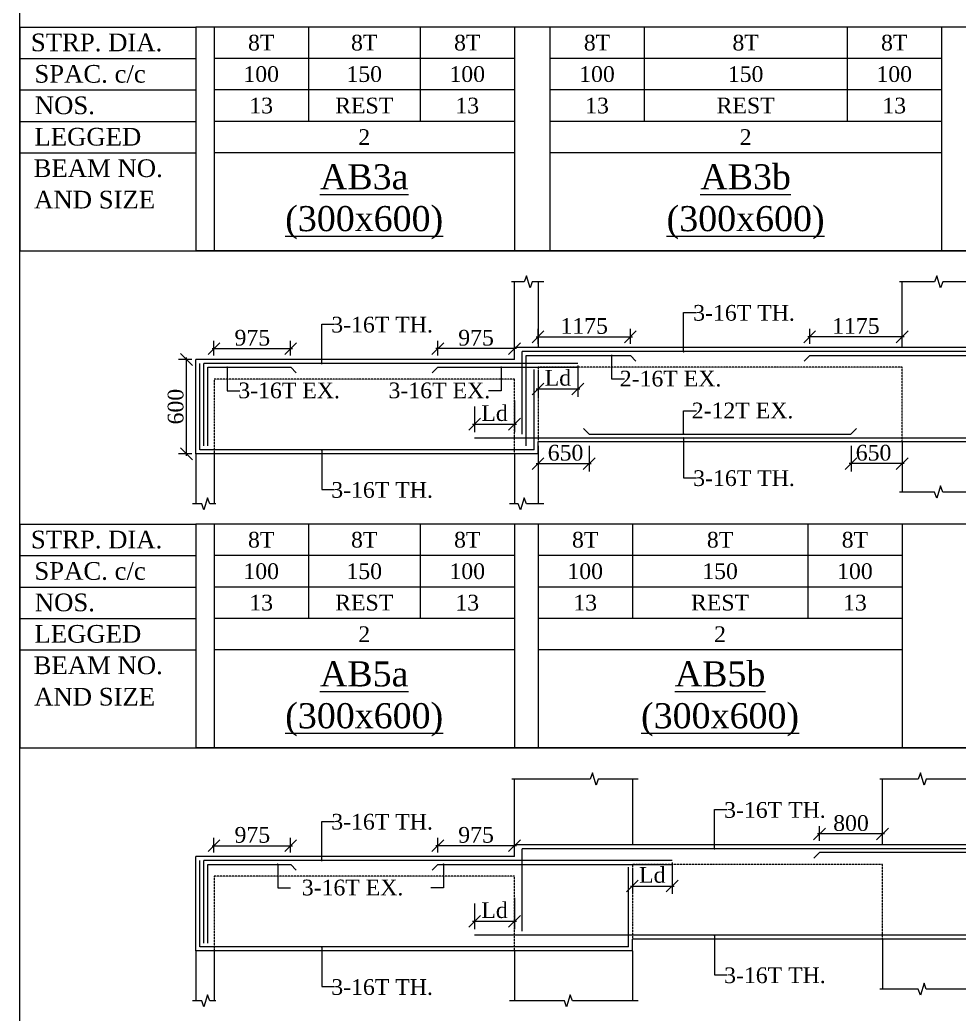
# Model space of a CAD drawing. Header units: inches. Extents: x 11017527 to 11245450, y -2821070 to -2693013.
# Drawn here: x 11057422 to 11069366, y -2767535 to -2754887 of the extents above; entities that cross this region are included whole.
import ezdxf
from ezdxf.enums import TextEntityAlignment as Align

# ---------------------------------------------------------------- set-up
doc = ezdxf.new("R2010")
doc.units = ezdxf.units.IN
doc.header["$LTSCALE"] = 0.5
doc.header["$MEASUREMENT"] = 0
doc.linetypes.add('HIDDEN', pattern=[9.525, 6.35, -3.175])
doc.layers.get('0').update_dxf_attribs({"lineweight": 0})
for name, color, linetype, lineweight in [('S-CUT OUT LINE', 9, 'Continuous', 9), ('S-DIM L.S.', 4, 'Continuous', 9), ('S-L.S.SECTION', 5, 'Continuous', 9), ('S-L.S.SLAB LINE', 8, 'HIDDEN', 5), ('S-L.S.STEEL', 6, 'Continuous', 15), ('S-SECTION MARK', 7, 'Continuous', 0), ('S-SHEET', 251, 'Continuous', 0), ('S-TEXT', 7, 'Continuous', 0), ('S-TEXT L.S. BEAM NO.', 30, 'Continuous', 5), ('S-TEXT. L.S.', 7, 'Continuous', 13)]:
    doc.layers.add(name, color=color, linetype=linetype, lineweight=lineweight)
doc.styles.add('135', font='arial.ttf', dxfattribs={"width": 0.8, "height": 135})
doc.styles.get("Standard").update_dxf_attribs({"font": 'times.ttf'})
doc.styles.add('TEXT', font='times.ttf')
doc.dimstyles.new('75', dxfattribs={"dimtxt": 135, "dimasz": 90, "dimexe": 0.1, "dimexo": 0.03, "dimgap": 0.09, "dimtad": 1, "dimdec": 0, "dimzin": 0, "dimdsep": 46, "dimtxsty": '135', "dimblk": 'ARCHTICK', "dimcen": 0.09, "dimclrd": 256, "dimclre": 256, "dimclrt": 256, "dimadec": 0, "dimazin": 0, "dimtfac": 1, "dimtdec": 0, "dimtofl": 0, "dimtmove": 1, "dimatfit": 3, "dimldrblk": 'DOTSMALL', "dimfxl": 1, "dimtolj": 1, "dimtzin": 0, "dimlwd": -1, "dimlwe": -1, "dimarcsym": 0})
doc.dimstyles.new('SETU_1', dxfattribs={"dimtxt": 200, "dimasz": 150, "dimexe": 100, "dimexo": 50, "dimgap": 35, "dimtad": 1, "dimdec": 0, "dimzin": 0, "dimdsep": 46, "dimtxsty": 'Standard', "dimblk": 'OBLIQUE', "dimcen": 150, "dimdle": 25, "dimclrd": 4, "dimclre": 7, "dimclrt": 256, "dimadec": 0, "dimazin": 0, "dimtfac": 1, "dimtdec": 0, "dimtofl": 0, "dimtmove": 1, "dimatfit": 3, "dimfxl": 1, "dimtolj": 1, "dimtzin": 0, "dimlwd": -1, "dimlwe": 5, "dimarcsym": 1})

# ---------------------------------------------------------------- blocks, each defined once
blk = doc.blocks.new('_Oblique')
at = {"color": 0, "linetype": 'ByBlock', "lineweight": -2}
blk.add_line((-0.5, -0.5), (0.5, 0.5), dxfattribs=at)
blk = doc.blocks.new('*D57')
at = {"layer": 'S-DIM L.S.', "color": 7, "lineweight": 5, "transparency": 16777216}
for p, q in [((11059890, -2759157), (11059890, -2758969)), ((11060865, -2759157), (11060865, -2758969))]:
    blk.add_line(p, q, dxfattribs=at)
at = {"layer": 'S-DIM L.S.', "color": 7, "transparency": 16777216}
blk.add_line((11059865, -2759069), (11060890, -2759069), dxfattribs=at)
at = {"layer": 'S-DIM L.S.', "color": 7, "transparency": 16777216, "xscale": 150, "yscale": 150, "zscale": 150, "rotation": 180}
blk.add_blockref('_Oblique', (11059890, -2759069), dxfattribs=at)
at = {"layer": 'S-DIM L.S.', "color": 7, "transparency": 16777216, "xscale": 150, "yscale": 150, "zscale": 150}
blk.add_blockref('_Oblique', (11060865, -2759069), dxfattribs=at)
at = {"layer": 'S-DIM L.S.', "transparency": 16777216, "insert": (11060378, -2758932), "char_height": 200, "attachment_point": 5, "style": 'TEXT'}
blk.add_mtext('\\A1;975', dxfattribs=at)
blk = doc.blocks.new('*D58')
at = {"layer": 'S-DIM L.S.', "color": 7, "lineweight": 5, "transparency": 16777216}
for p, q in [((11062736, -2759157), (11062736, -2758969)), ((11063711, -2759157), (11063711, -2758969))]:
    blk.add_line(p, q, dxfattribs=at)
at = {"layer": 'S-DIM L.S.', "color": 7, "transparency": 16777216}
blk.add_line((11063736, -2759069), (11062711, -2759069), dxfattribs=at)
at = {"layer": 'S-DIM L.S.', "color": 7, "transparency": 16777216, "xscale": 150, "yscale": 150, "zscale": 150, "rotation": 180}
blk.add_blockref('_Oblique', (11062736, -2759069), dxfattribs=at)
at = {"layer": 'S-DIM L.S.', "color": 7, "transparency": 16777216, "xscale": 150, "yscale": 150, "zscale": 150}
blk.add_blockref('_Oblique', (11063711, -2759069), dxfattribs=at)
at = {"layer": 'S-DIM L.S.', "transparency": 16777216, "insert": (11063223, -2758932), "char_height": 200, "attachment_point": 5, "style": 'TEXT'}
blk.add_mtext('\\A1;975', dxfattribs=at)
blk = doc.blocks.new('*D59')
at = {"layer": 'S-DIM L.S.', "color": 6, "transparency": 16777216}
blk.add_line((11059540, -2760432), (11059540, -2759182), dxfattribs=at)
at = {"layer": 'S-DIM L.S.', "color": 7, "lineweight": 5, "transparency": 16777216}
for p, q in [((11059610, -2759207), (11059440, -2759207)), ((11059610, -2760407), (11059440, -2760407))]:
    blk.add_line(p, q, dxfattribs=at)
at = {"layer": 'S-DIM L.S.', "color": 6, "transparency": 16777216, "xscale": 150, "yscale": 150, "zscale": 150}
for p, rotation in [((11059540, -2759207), 90), ((11059540, -2760407), 270)]:
    blk.add_blockref('_Oblique', p, dxfattribs=dict(at, rotation=rotation))
at = {"layer": 'S-DIM L.S.', "transparency": 16777216, "insert": (11059403, -2759807), "char_height": 200, "attachment_point": 5, "rotation": 90, "style": 'TEXT'}
blk.add_mtext('\\A1;600', dxfattribs=at)
blk = doc.blocks.new('_ArchTick')
at = {"color": 0, "linetype": 'ByBlock', "const_width": 0.15}
blk.add_lwpolyline([(-0.5, -0.5), (0.5, 0.5)], dxfattribs=at)
blk = doc.blocks.new('*D45')
at = {"layer": 'S-DIM L.S.', "color": 7, "transparency": 16777216}
blk.add_line((11063986, -2758919), (11065211, -2758919), dxfattribs=at)
at = {"layer": 'S-DIM L.S.', "color": 7, "lineweight": 5, "transparency": 16777216}
for p, q in [((11064011, -2759007), (11064011, -2758819)), ((11065186, -2759007), (11065186, -2758819))]:
    blk.add_line(p, q, dxfattribs=at)
at = {"layer": 'S-DIM L.S.', "color": 7, "transparency": 16777216, "xscale": 150, "yscale": 150, "zscale": 150, "rotation": 180}
blk.add_blockref('_Oblique', (11064011, -2758919), dxfattribs=at)
at = {"layer": 'S-DIM L.S.', "color": 7, "transparency": 16777216, "xscale": 150, "yscale": 150, "zscale": 150}
blk.add_blockref('_Oblique', (11065186, -2758919), dxfattribs=at)
at = {"layer": 'S-DIM L.S.', "transparency": 16777216, "insert": (11064598, -2758782), "char_height": 200, "attachment_point": 5, "style": 'TEXT'}
blk.add_mtext('\\A1;1175', dxfattribs=at)
blk = doc.blocks.new('*D46')
at = {"layer": 'S-DIM L.S.', "color": 7, "lineweight": 5, "transparency": 16777216}
for p, q in [((11064011, -2760307), (11064011, -2760632)), ((11064661, -2760307), (11064661, -2760632))]:
    blk.add_line(p, q, dxfattribs=at)
at = {"layer": 'S-DIM L.S.', "color": 7, "transparency": 16777216}
blk.add_line((11063986, -2760532), (11064686, -2760532), dxfattribs=at)
at = {"layer": 'S-DIM L.S.', "color": 7, "transparency": 16777216, "xscale": 150, "yscale": 150, "zscale": 150, "rotation": 180}
blk.add_blockref('_Oblique', (11064011, -2760532), dxfattribs=at)
at = {"layer": 'S-DIM L.S.', "color": 7, "transparency": 16777216, "xscale": 150, "yscale": 150, "zscale": 150}
blk.add_blockref('_Oblique', (11064661, -2760532), dxfattribs=at)
at = {"layer": 'S-DIM L.S.', "transparency": 16777216, "insert": (11064361, -2760395), "char_height": 200, "attachment_point": 5, "style": 'TEXT'}
blk.add_mtext('\\A1;650', dxfattribs=at)
blk = doc.blocks.new('*D55')
at = {"layer": 'S-DIM L.S.', "color": 7, "transparency": 16777216}
blk.add_line((11068666, -2758919), (11067441, -2758919), dxfattribs=at)
at = {"layer": 'S-DIM L.S.', "color": 7, "lineweight": 5, "transparency": 16777216}
for p, q in [((11067466, -2759007), (11067466, -2758819)), ((11068641, -2759007), (11068641, -2758819))]:
    blk.add_line(p, q, dxfattribs=at)
at = {"layer": 'S-DIM L.S.', "color": 7, "transparency": 16777216, "xscale": 150, "yscale": 150, "zscale": 150, "rotation": 180}
blk.add_blockref('_Oblique', (11067466, -2758919), dxfattribs=at)
at = {"layer": 'S-DIM L.S.', "color": 7, "transparency": 16777216, "xscale": 150, "yscale": 150, "zscale": 150}
blk.add_blockref('_Oblique', (11068641, -2758919), dxfattribs=at)
at = {"layer": 'S-DIM L.S.', "transparency": 16777216, "insert": (11068053, -2758782), "char_height": 200, "attachment_point": 5, "style": 'TEXT'}
blk.add_mtext('\\A1;1175', dxfattribs=at)
blk = doc.blocks.new('*D56')
at = {"layer": 'S-DIM L.S.', "color": 7, "lineweight": 5, "transparency": 16777216}
for p, q in [((11067991, -2760307), (11067991, -2760632)), ((11068641, -2760307), (11068641, -2760632))]:
    blk.add_line(p, q, dxfattribs=at)
at = {"layer": 'S-DIM L.S.', "color": 7, "transparency": 16777216}
blk.add_line((11068666, -2760532), (11067966, -2760532), dxfattribs=at)
at = {"layer": 'S-DIM L.S.', "color": 7, "transparency": 16777216, "xscale": 150, "yscale": 150, "zscale": 150, "rotation": 180}
blk.add_blockref('_Oblique', (11067991, -2760532), dxfattribs=at)
at = {"layer": 'S-DIM L.S.', "color": 7, "transparency": 16777216, "xscale": 150, "yscale": 150, "zscale": 150}
blk.add_blockref('_Oblique', (11068641, -2760532), dxfattribs=at)
at = {"layer": 'S-DIM L.S.', "transparency": 16777216, "insert": (11068278, -2760395), "char_height": 200, "attachment_point": 5, "style": 'TEXT'}
blk.add_mtext('\\A1;650', dxfattribs=at)
blk = doc.blocks.new('*D62')
at = {"layer": 'S-DIM L.S.', "color": 7, "lineweight": 5, "transparency": 16777216}
for p, q in [((11059890, -2765481), (11059890, -2765293)), ((11060865, -2765481), (11060865, -2765293))]:
    blk.add_line(p, q, dxfattribs=at)
at = {"layer": 'S-DIM L.S.', "color": 7, "transparency": 16777216}
blk.add_line((11059865, -2765393), (11060890, -2765393), dxfattribs=at)
at = {"layer": 'S-DIM L.S.', "color": 7, "transparency": 16777216, "xscale": 150, "yscale": 150, "zscale": 150, "rotation": 180}
blk.add_blockref('_Oblique', (11059890, -2765393), dxfattribs=at)
at = {"layer": 'S-DIM L.S.', "color": 7, "transparency": 16777216, "xscale": 150, "yscale": 150, "zscale": 150}
blk.add_blockref('_Oblique', (11060865, -2765393), dxfattribs=at)
at = {"layer": 'S-DIM L.S.', "transparency": 16777216, "insert": (11060378, -2765256), "char_height": 200, "attachment_point": 5, "style": 'TEXT'}
blk.add_mtext('\\A1;975', dxfattribs=at)
blk = doc.blocks.new('*D63')
at = {"layer": 'S-DIM L.S.', "color": 7, "lineweight": 5, "transparency": 16777216}
for p, q in [((11062736, -2765481), (11062736, -2765293)), ((11063711, -2765481), (11063711, -2765293))]:
    blk.add_line(p, q, dxfattribs=at)
at = {"layer": 'S-DIM L.S.', "color": 7, "transparency": 16777216}
blk.add_line((11063736, -2765393), (11062711, -2765393), dxfattribs=at)
at = {"layer": 'S-DIM L.S.', "color": 7, "transparency": 16777216, "xscale": 150, "yscale": 150, "zscale": 150, "rotation": 180}
blk.add_blockref('_Oblique', (11062736, -2765393), dxfattribs=at)
at = {"layer": 'S-DIM L.S.', "color": 7, "transparency": 16777216, "xscale": 150, "yscale": 150, "zscale": 150}
blk.add_blockref('_Oblique', (11063711, -2765393), dxfattribs=at)
at = {"layer": 'S-DIM L.S.', "transparency": 16777216, "insert": (11063223, -2765256), "char_height": 200, "attachment_point": 5, "style": 'TEXT'}
blk.add_mtext('\\A1;975', dxfattribs=at)
blk = doc.blocks.new('*D72')
at = {"layer": 'S-DIM L.S.', "color": 7, "transparency": 16777216}
blk.add_line((11068416, -2765243), (11067566, -2765243), dxfattribs=at)
at = {"layer": 'S-DIM L.S.', "color": 7, "lineweight": 5, "transparency": 16777216}
for p, q in [((11067591, -2765331), (11067591, -2765143)), ((11068391, -2765331), (11068391, -2765143))]:
    blk.add_line(p, q, dxfattribs=at)
at = {"layer": 'S-DIM L.S.', "color": 7, "transparency": 16777216, "xscale": 150, "yscale": 150, "zscale": 150, "rotation": 180}
blk.add_blockref('_Oblique', (11067591, -2765243), dxfattribs=at)
at = {"layer": 'S-DIM L.S.', "color": 7, "transparency": 16777216, "xscale": 150, "yscale": 150, "zscale": 150}
blk.add_blockref('_Oblique', (11068391, -2765243), dxfattribs=at)
at = {"layer": 'S-DIM L.S.', "transparency": 16777216, "insert": (11067991, -2765106), "char_height": 200, "attachment_point": 5, "style": 'TEXT'}
blk.add_mtext('\\A1;800', dxfattribs=at)
blk = doc.blocks.new('*D369')
at = {"layer": 'S-DIM L.S.', "color": 7, "lineweight": 5, "transparency": 16777216}
for p, q in [((11063204, -2759805), (11063204, -2760130)), ((11063711, -2759731), (11063711, -2760130))]:
    blk.add_line(p, q, dxfattribs=at)
at = {"layer": 'S-DIM L.S.', "color": 7, "transparency": 16777216}
blk.add_line((11063179, -2760030), (11063736, -2760030), dxfattribs=at)
at = {"layer": 'S-DIM L.S.', "color": 7, "transparency": 16777216, "xscale": 150, "yscale": 150, "zscale": 150, "rotation": 180}
blk.add_blockref('_Oblique', (11063204, -2760030), dxfattribs=at)
at = {"layer": 'S-DIM L.S.', "color": 7, "transparency": 16777216, "xscale": 150, "yscale": 150, "zscale": 150}
blk.add_blockref('_Oblique', (11063711, -2760030), dxfattribs=at)
at = {"layer": 'S-DIM L.S.', "transparency": 16777216, "insert": (11063458, -2759891), "char_height": 200, "attachment_point": 5, "style": 'TEXT'}
blk.add_mtext('\\A1;Ld', dxfattribs=at)
blk = doc.blocks.new('*D370')
at = {"layer": 'S-DIM L.S.', "color": 7, "lineweight": 5, "transparency": 16777216}
for p, q in [((11064517, -2759282), (11064517, -2759682)), ((11064011, -2759357), (11064011, -2759682))]:
    blk.add_line(p, q, dxfattribs=at)
at = {"layer": 'S-DIM L.S.', "color": 7, "transparency": 16777216}
blk.add_line((11063986, -2759582), (11064542, -2759582), dxfattribs=at)
at = {"layer": 'S-DIM L.S.', "color": 7, "transparency": 16777216, "xscale": 150, "yscale": 150, "zscale": 150, "rotation": 180}
blk.add_blockref('_Oblique', (11064011, -2759582), dxfattribs=at)
at = {"layer": 'S-DIM L.S.', "color": 7, "transparency": 16777216, "xscale": 150, "yscale": 150, "zscale": 150}
blk.add_blockref('_Oblique', (11064517, -2759582), dxfattribs=at)
at = {"layer": 'S-DIM L.S.', "transparency": 16777216, "insert": (11064264, -2759442), "char_height": 200, "attachment_point": 5, "style": 'TEXT'}
blk.add_mtext('\\A1;Ld', dxfattribs=at)
blk = doc.blocks.new('*D373')
at = {"layer": 'S-DIM L.S.', "color": 7, "lineweight": 5, "transparency": 16777216}
for p, q in [((11065717, -2765606), (11065717, -2766006)), ((11065211, -2765681), (11065211, -2766006))]:
    blk.add_line(p, q, dxfattribs=at)
at = {"layer": 'S-DIM L.S.', "color": 7, "transparency": 16777216}
blk.add_line((11065186, -2765906), (11065742, -2765906), dxfattribs=at)
at = {"layer": 'S-DIM L.S.', "color": 7, "transparency": 16777216, "xscale": 150, "yscale": 150, "zscale": 150, "rotation": 180}
blk.add_blockref('_Oblique', (11065211, -2765906), dxfattribs=at)
at = {"layer": 'S-DIM L.S.', "color": 7, "transparency": 16777216, "xscale": 150, "yscale": 150, "zscale": 150}
blk.add_blockref('_Oblique', (11065717, -2765906), dxfattribs=at)
at = {"layer": 'S-DIM L.S.', "transparency": 16777216, "insert": (11065464, -2765766), "char_height": 200, "attachment_point": 5, "style": 'TEXT'}
blk.add_mtext('\\A1;Ld', dxfattribs=at)
blk = doc.blocks.new('*D374')
at = {"layer": 'S-DIM L.S.', "color": 7, "lineweight": 5, "transparency": 16777216}
for p, q in [((11063204, -2766129), (11063204, -2766454)), ((11063711, -2766054), (11063711, -2766454))]:
    blk.add_line(p, q, dxfattribs=at)
at = {"layer": 'S-DIM L.S.', "color": 7, "transparency": 16777216}
blk.add_line((11063179, -2766354), (11063736, -2766354), dxfattribs=at)
at = {"layer": 'S-DIM L.S.', "color": 7, "transparency": 16777216, "xscale": 150, "yscale": 150, "zscale": 150, "rotation": 180}
blk.add_blockref('_Oblique', (11063204, -2766354), dxfattribs=at)
at = {"layer": 'S-DIM L.S.', "color": 7, "transparency": 16777216, "xscale": 150, "yscale": 150, "zscale": 150}
blk.add_blockref('_Oblique', (11063711, -2766354), dxfattribs=at)
at = {"layer": 'S-DIM L.S.', "transparency": 16777216, "insert": (11063458, -2766214), "char_height": 200, "attachment_point": 5, "style": 'TEXT'}
blk.add_mtext('\\A1;Ld', dxfattribs=at)

msp = doc.modelspace()

# ---------------------------------------------------------------- linework, layer by layer
at = {"layer": 'S-CUT OUT LINE'}
for points, elevation in [([(11064085.811, -2758220.706), (11063937.503, -2758220.706), (11063909.532, -2758297.554), (11063862.855, -2758143.859), (11063834.885, -2758220.706), (11063673.262, -2758220.706)], 0.065), ([(11069665.811, -2758220.706), (11069157.023, -2758220.706), (11069129.053, -2758297.554), (11069082.376, -2758143.859), (11069054.405, -2758220.706), (11068608.292, -2758220.706)], 0.065), ([(11069665.811, -2760893.476), (11069157.023, -2760893.476), (11069129.053, -2760816.628), (11069082.376, -2760970.323), (11069054.405, -2760893.476), (11068608.292, -2760893.476)], 0.065), ([(11059914.997, -2761043.476), (11059836.456, -2761043.476), (11059808.486, -2760966.628), (11059761.809, -2761120.323), (11059733.839, -2761043.476), (11059617.896, -2761043.476)], 0.034), ([(11064085.811, -2761043.476), (11063862.296, -2761043.476), (11063834.325, -2760966.628), (11063787.648, -2761120.323), (11063759.678, -2761043.476), (11063647.825, -2761043.476)], 0.034), ([(11065285.811, -2764544.466), (11064777.023, -2764544.466), (11064749.053, -2764621.314), (11064702.376, -2764467.619), (11064674.405, -2764544.466), (11063678.292, -2764544.453)], 0.035), ([(11069665.811, -2764544.466), (11068948.803, -2764544.466), (11068920.833, -2764621.314), (11068874.156, -2764467.619), (11068846.185, -2764544.466), (11068358.292, -2764544.466)], 0.035), ([(11069665.811, -2767217.236), (11068948.803, -2767217.236), (11068920.833, -2767140.388), (11068874.156, -2767294.083), (11068846.185, -2767217.236), (11068358.292, -2767217.236)], 0.035), ([(11059914.997, -2767367.236), (11059836.456, -2767367.236), (11059808.486, -2767290.388), (11059761.809, -2767444.083), (11059733.839, -2767367.236), (11059617.896, -2767367.236)], 0.035), ([(11065285.811, -2767367.236), (11064448.537, -2767367.236), (11064420.567, -2767290.388), (11064373.89, -2767444.083), (11064345.92, -2767367.236), (11063647.825, -2767367.236)], 0.035)]:
    msp.add_lwpolyline(points, dxfattribs=dict(at, elevation=elevation))
at = {"layer": 'S-L.S.SECTION', "color": 1}
for p, q in [((11063710.811, -2759057.091, 0.043), (11063710.811, -2758220.706, 0.043)), ((11064010.811, -2758220.706, 0.067), (11064010.811, -2759057.091, 0.067)), ((11068640.811, -2759057.091, 0.036), (11068640.811, -2758220.706, 0.036)), ((11068640.811, -2760257.091, 0.036), (11068640.811, -2760893.476, 0.036)), ((11059660.475, -2760406.995, 0.012), (11059660.475, -2761043.428, 0)), ((11059890.475, -2760407.043, 0.046), (11059890.475, -2761043.476, 0.034)), ((11063710.811, -2760407.043, 0.017), (11063710.811, -2761043.476, 0.005)), ((11064010.811, -2760407.043, 0.046), (11064010.811, -2761043.476, 0.034)), ((11063710.811, -2765380.838, 0.024), (11063710.811, -2764544.453, 0.024)), ((11065210.811, -2764544.466, 0.05), (11065210.811, -2765380.851, 0.05)), ((11068390.811, -2765380.851, 0.03), (11068390.811, -2764544.466, 0.03)), ((11068390.811, -2766580.851, 0.03), (11068390.811, -2767217.236, 0.03)), ((11059660.475, -2766730.755, 0.014), (11059660.475, -2767367.188, 0.001)), ((11059890.475, -2766730.803, 0.048), (11059890.475, -2767367.236, 0.036)), ((11063710.811, -2766730.803, 0.019), (11063710.811, -2767367.236, 0.007)), ((11065210.811, -2766730.803, 0.062), (11065210.811, -2767367.236, 0.05))]:
    msp.add_line(p, q, dxfattribs=at)
at = {"layer": 'S-L.S.SECTION', "color": 5}
for p, q in [((11063710.81, -2759207.088, 0.011), (11063710.811, -2759057.091, 0.043)), ((11082400.811, -2759057.091, 0.027), (11063710.811, -2759057.091, 0.043)), ((11063710.81, -2759207.088, 0.011), (11059660.475, -2759207.043, 0)), ((11059660.475, -2760406.995, 0.012), (11059660.475, -2759207.043)), ((11064010.811, -2760407.043, 0.041), (11064010.811, -2760257.091, 0.043)), ((11082100.807, -2760257.099, 0.06), (11064010.811, -2760257.091, 0.043)), ((11064010.811, -2760407.043, 0.024), (11059660.475, -2760406.995, 0.012)), ((11076820.811, -2765380.851, -0.003), (11063710.811, -2765380.838, 0.027)), ((11063710.811, -2765530.838, 0.007), (11063710.811, -2765380.838, 0.007)), ((11059660.475, -2766730.755, 0.014), (11059660.475, -2765530.803, 0.001)), ((11063710.811, -2765530.838, 0.02), (11059660.475, -2765530.803, 0.001)), ((11065210.811, -2766730.803, 0.056), (11065210.811, -2766580.839, 0.055)), ((11076820.811, -2766580.851, -0.003), (11065210.811, -2766580.839, 0.024)), ((11065210.811, -2766730.803, 0.039), (11059660.475, -2766730.755, 0.014))]:
    msp.add_line(p, q, dxfattribs=at)
at = {"layer": 'S-L.S.SLAB LINE', "linetype": 'HIDDEN', "ltscale": 0.8}
for p, q in [((11068640.811, -2759307.092, 0.048), (11064010.811, -2759307.092, 0.059)), ((11064010.811, -2759307.092, 0.043), (11064010.811, -2760257.091, 0.043)), ((11068640.811, -2760257.091, 0.036), (11068640.811, -2759307.092, 0.036)), ((11063710.811, -2759457.092, 0.02), (11059890.475, -2759457.047, 0.034)), ((11059890.475, -2759457.047, 0.02), (11059890.475, -2760406.995, 0.029)), ((11063710.811, -2760407.043, 0.017), (11063710.811, -2759457.092, 0.008)), ((11068390.811, -2765630.852, 0.021), (11065210.811, -2765630.852, 0.035)), ((11065210.811, -2765630.852, 0.032), (11065210.811, -2766580.839, 0.032)), ((11068390.811, -2766580.851, 0.03), (11068390.811, -2765630.852, 0.03)), ((11063710.811, -2765780.852, 0.022), (11059890.475, -2765780.807, 0.036)), ((11059890.475, -2765780.807, 0.021), (11059890.475, -2766730.755, 0.031)), ((11063710.811, -2766730.803, 0.019), (11063710.811, -2765780.852, 0.009)), ((11065210.811, -2766580.839, 0.032), (11065210.811, -2766580.851, 0.032))]:
    msp.add_line(p, q, dxfattribs=at)
at = {"layer": 'S-L.S.STEEL', "color": 1}
for p, q in [((11082300.811, -2759107.091, 0.027), (11063810.811, -2759107.091, 0.043)), ((11063810.811, -2760157.091, 0.043), (11063810.811, -2759107.091, 0.043)), ((11059710.475, -2760356.995, 0.012), (11059710.475, -2759257.043)), ((11064517.194, -2759257.098, 0.014), (11059760.475, -2759257.043, 0)), ((11059760.475, -2760306.995, 0.012), (11059760.475, -2759257.043)), ((11063960.811, -2760357.043, 0.041), (11063960.811, -2759336.96, 0.029)), ((11082907.19, -2760207.091, 0.026), (11063204.428, -2760207.091, 0.043)), ((11063960.811, -2760357.043, 0.024), (11059710.475, -2760356.995, 0.012)), ((11076720.811, -2765430.851, -0.003), (11063810.811, -2765430.838, 0.027)), ((11063810.811, -2766480.838, 0.007), (11063810.811, -2765430.838, 0.007)), ((11059710.475, -2766680.755, 0.014), (11059710.475, -2765580.803, 0.001)), ((11065717.194, -2765580.856, 0.03), (11059760.475, -2765580.803, 0.001)), ((11059760.475, -2766630.755, 0.014), (11059760.475, -2765580.803, 0.001)), ((11065160.811, -2766680.803, 0.056), (11065160.811, -2765666.142, 0.044)), ((11076770.811, -2766530.851, -0.003), (11063204.428, -2766530.837, 0.029)), ((11065160.811, -2766680.803, 0.04), (11059710.475, -2766680.755, 0.014))]:
    msp.add_line(p, q, dxfattribs=at)
at = {"layer": 'S-L.S.STEEL'}
for p, q in [((11063860.811, -2760157.091, 0.043), (11063860.811, -2759157.091, 0.043)), ((11063860.811, -2759157.091, 0.043), (11065185.811, -2759157.091, 0.029)), ((11065185.811, -2759157.091, 0.043), (11065256.82, -2759228.1, 0.043)), ((11067465.811, -2759157.091, 0.036), (11067394.803, -2759228.1, 0.036)), ((11067465.811, -2759157.091, 0.037), (11071340.811, -2759157.091, -0.007)), ((11059810.475, -2759307.043), (11060865.475, -2759307.034, 0.004)), ((11059810.475, -2760306.995, 0.012), (11059810.475, -2759307.043)), ((11060865.475, -2759307.034, 0.017), (11060936.483, -2759378.042, 0.017)), ((11062735.811, -2759307.103, 0.003), (11062664.803, -2759378.111, 0.003)), ((11062735.811, -2759307.103, 0.005), (11064517.194, -2759307.084, -0.01)), ((11063860.811, -2760307.043, 0.041), (11063860.811, -2759307.091, 0.029)), ((11064660.811, -2760157.091, 0.043), (11064589.803, -2760086.082, 0.043)), ((11064660.811, -2760157.091, 0.026), (11067990.811, -2760157.091, 0.036)), ((11067990.811, -2760157.091, 0.063), (11068061.82, -2760086.082, 0.063)), ((11067590.811, -2765480.851, 0.03), (11067519.803, -2765551.86, 0.03)), ((11071315.811, -2765480.851, 0.044), (11067590.811, -2765480.851, -0.02)), ((11059810.475, -2765630.803, 0.001), (11060865.475, -2765630.794, 0.005)), ((11059810.475, -2766630.755, 0.014), (11059810.475, -2765630.803, 0.001)), ((11060865.475, -2765630.794, 0.019), (11060936.483, -2765701.802, 0.019)), ((11062735.811, -2765630.863, 0.005), (11062664.803, -2765701.871, 0.005)), ((11062735.811, -2765630.863, 0.007), (11065717.194, -2765630.848, 0.012))]:
    msp.add_line(p, q, dxfattribs=at)
at = {"layer": 'S-SHEET'}
for p, q in [((11057421.852, -2754978.282), (11059660.475, -2754978.282)), ((11057421.852, -2754978.283, -0.001), (11057421.852, -2757824.07, -0.001)), ((11064160.811, -2754978.33, 0.029), (11059660.475, -2754978.282, 0.017)), ((11059660.475, -2754978.282), (11059660.475, -2757824.07)), ((11059890.475, -2754978.282, 0.017), (11059890.475, -2757824.07, 0.017)), ((11061090.475, -2754978.282, 0.017), (11061090.475, -2756178.297, 0.017)), ((11062510.811, -2754978.33, 0.005), (11062510.811, -2756178.315, 0.005)), ((11063710.811, -2754978.33, 0.005), (11063710.811, -2757824.118, 0.005)), ((11082400.811, -2754978.33, 0.017), (11063710.811, -2754978.33, 0.034)), ((11063710.811, -2754978.33, 0.017), (11063710.811, -2757824.118, 0.017)), ((11064160.811, -2754978.33, 0.017), (11064160.811, -2757824.118, 0.017)), ((11064160.811, -2754978.33, 0.017), (11064160.811, -2757824.118, 0.017)), ((11065360.811, -2754978.33, 0.017), (11065360.811, -2756178.33, 0.017)), ((11067940.811, -2754978.33, 0.017), (11067940.811, -2756178.33, 0.017)), ((11069140.811, -2754978.33, 0.005), (11069140.811, -2757824.118, 0.005)), ((11069140.811, -2754978.33, 0.017), (11069140.811, -2757824.118, 0.017)), ((11057421.852, -2755378.282), (11059660.475, -2755378.282)), ((11063710.811, -2755378.33, 0.015), (11059890.475, -2755378.282, 0.017)), ((11069140.811, -2755378.33, 0.015), (11064160.811, -2755378.33, 0.017)), ((11057421.852, -2755778.282), (11059660.475, -2755778.282)), ((11063710.811, -2755778.33, 0.015), (11059890.475, -2755778.282, 0.017)), ((11069140.811, -2755778.33, 0.015), (11064160.811, -2755778.33, 0.017)), ((11057421.852, -2756178.282), (11059660.475, -2756178.282)), ((11063710.811, -2756178.33, 0.015), (11059890.475, -2756178.282, 0.017)), ((11069140.811, -2756178.33, 0.015), (11064160.811, -2756178.33, 0.017)), ((11057421.852, -2756578.282), (11059660.475, -2756578.282)), ((11063710.811, -2756578.33, 0.015), (11059890.475, -2756578.282, 0.017)), ((11069140.811, -2756578.33, 0.015), (11064160.811, -2756578.33, 0.017)), ((11057421.852, -2757824.07), (11059660.475, -2757824.07)), ((11057421.852, -2757824.07, -0.001), (11115101.842, -2757824.07, -0.001)), ((11064160.811, -2757824.118, 0.029), (11059660.475, -2757824.07, 0.017)), ((11082400.811, -2757824.118, 0.017), (11063710.811, -2757824.118, 0.034)), ((11057421.852, -2761302.043), (11059660.475, -2761302.043)), ((11057421.852, -2761302.044, -0.001), (11057421.852, -2764147.83, -0.001)), ((11064010.811, -2761302.091, 0.029), (11059660.475, -2761302.043, 0.017)), ((11059660.475, -2761302.043), (11059660.475, -2764147.83)), ((11059890.475, -2761302.043, 0.017), (11059890.475, -2764147.83, 0.017)), ((11061090.475, -2761302.043, 0.017), (11061090.475, -2762502.058, 0.017)), ((11062510.811, -2761302.091, 0.005), (11062510.811, -2762502.076, 0.005)), ((11063710.811, -2761302.091, 0.005), (11063710.811, -2764147.878, 0.005)), ((11082400.811, -2761302.091, 0.043), (11063710.811, -2761302.091, 0.06)), ((11063710.811, -2761302.091, 0.043), (11063710.811, -2764147.878, 0.043)), ((11064010.811, -2761302.091, 0.017), (11064010.811, -2764147.878, 0.017)), ((11064010.811, -2761302.091, 0.043), (11064010.811, -2764147.878, 0.043)), ((11065210.811, -2761302.091, 0.043), (11065210.811, -2762502.091, 0.043)), ((11067440.811, -2761302.091, 0.043), (11067440.811, -2762502.091, 0.043)), ((11068640.811, -2761302.091, 0.036), (11068640.811, -2764147.878, 0.036)), ((11068640.811, -2761302.091, 0.048), (11068640.811, -2764147.878, 0.048)), ((11057421.852, -2761702.043), (11059660.475, -2761702.043)), ((11063710.811, -2761702.091, 0.015), (11059890.475, -2761702.043, 0.017)), ((11068640.811, -2761702.091, 0.045), (11064010.811, -2761702.091, 0.043)), ((11057421.852, -2762102.043), (11059660.475, -2762102.043)), ((11063710.811, -2762102.091, 0.015), (11059890.475, -2762102.043, 0.017)), ((11068640.811, -2762102.091, 0.045), (11064010.811, -2762102.091, 0.043)), ((11057421.852, -2762502.043), (11059660.475, -2762502.043)), ((11063710.811, -2762502.091, 0.015), (11059890.475, -2762502.043, 0.017)), ((11068640.811, -2762502.091, 0.045), (11064010.811, -2762502.091, 0.043)), ((11057421.852, -2762902.043), (11059660.475, -2762902.043)), ((11063710.811, -2762902.091, 0.015), (11059890.475, -2762902.043, 0.017)), ((11068640.811, -2762902.091, 0.045), (11064010.811, -2762902.091, 0.043)), ((11057421.852, -2764147.83), (11115101.842, -2764147.83)), ((11057421.852, -2764147.83), (11059660.475, -2764147.83)), ((11064010.811, -2764147.878, 0.029), (11059660.475, -2764147.83, 0.017)), ((11082400.811, -2764147.878, 0.043), (11063710.811, -2764147.878, 0.06))]:
    msp.add_line(p, q, dxfattribs=at)
msp.add_lwpolyline([(11115101.842, -2792519.024), (11057421.852, -2792519.024), (11057421.852, -2745176.548), (11115101.842, -2745176.548)], close=True, dxfattribs=at)

# ---------------------------------------------------------------- texts
at = {"layer": 'S-TEXT', "style": 'TEXT'}
for s, p in [('STRP. DIA.', (11058397.185, -2755286.339)), ('SPAC. c/c', (11058314.047, -2755686.339)), ('NOS.', (11057993.499, -2756086.339)), ('LEGGED', (11058286.145, -2756486.339)), ('BEAM NO.', (11058417.38, -2756886.339)), ('AND SIZE', (11058372.174, -2757286.339)), ('STRP. DIA.', (11058397.185, -2761610.1)), ('SPAC. c/c', (11058314.047, -2762010.1)), ('NOS.', (11057993.499, -2762410.1)), ('LEGGED', (11058286.145, -2762810.1)), ('BEAM NO.', (11058417.38, -2763210.1)), ('AND SIZE', (11058372.174, -2763610.1))]:
    msp.add_text(s, height=225, dxfattribs=at).set_placement(p, align=Align.CENTER)
at = {"layer": 'S-TEXT', "char_height": 200, "attachment_point": 5, "style": 'TEXT'}
for s, insert, width in [('8T', (11060490.475, -2755178.291, 0.017), 1200), ('8T', (11061800.811, -2755178.315, 0.015), 1420.00002), ('8T', (11063110.811, -2755178.339, 0.005), 1200), ('8T', (11064760.811, -2755178.33, 0.025), 1200), ('8T', (11066650.811, -2755178.315, 0.032), 2580), ('8T', (11068540.811, -2755178.33, 0.025), 1200), ('\\pxt9.000002;100', (11060490.475, -2755578.291, 0.018), 1200), ('\\pxt9.000002;150', (11061800.811, -2755578.308, 0.02), 1420.00002), ('\\pxt9.000002;100', (11063110.811, -2755578.339, 0.005), 1200), ('\\pt2025;100', (11064760.811, -2755578.33, 0.017), 1200), ('\\pxt9.000002;150', (11066650.811, -2755578.3, 0.02), 2580), ('\\pt2025;100', (11068540.811, -2755578.33, 0.017), 1200), ('13', (11060490.475, -2755978.291, 0.018), 1200), ('REST', (11061800.811, -2755978.308, 0.02), 1420.00002), ('13', (11063110.811, -2755978.339, 0.006), 1200), ('13', (11064760.811, -2755978.33, 0.017), 1200), ('REST', (11066650.811, -2755978.315, 0.018), 2580), ('13', (11068540.811, -2755978.33, 0.017), 1200), ('2', (11061800.643, -2756378.291, 0.017), 3820.33685), ('2', (11066650.811, -2756378.315, 0.017), 4980), ('8T', (11060490.475, -2761502.052, 0.017), 1200), ('8T', (11061800.811, -2761502.076, 0.015), 1420.00002), ('8T', (11063110.811, -2761502.1, 0.005), 1200), ('8T', (11064610.811, -2761502.091, 0.051), 1200), ('8T', (11066325.811, -2761502.076, 0.057), 2230), ('8T', (11068040.811, -2761502.091, 0.028), 1200), ('\\pxt9.000002;100', (11060490.475, -2761902.052, 0.018), 1200), ('\\pxt9.000002;150', (11061800.811, -2761902.069, 0.02), 1420.00002), ('\\pxt9.000002;100', (11063110.811, -2761902.1, 0.005), 1200), ('\\pt2025;100', (11064610.811, -2761902.091, 0.044), 1200), ('\\pxt9.000002;150', (11066325.811, -2761902.061, 0.046), 2230), ('\\pt2025;100', (11068040.811, -2761902.091, 0.021), 1200), ('13', (11060490.475, -2762302.052, 0.018), 1200), ('REST', (11061800.811, -2762302.069, 0.02), 1420.00002), ('13', (11063110.811, -2762302.1, 0.006), 1200), ('13', (11064610.811, -2762302.091, 0.043), 1200), ('REST', (11066325.811, -2762302.061, 0.046), 2230), ('13', (11068040.811, -2762302.091, 0.02), 1200), ('2', (11061800.643, -2762702.052, 0.017), 3820.33685), ('2', (11066325.811, -2762702.076, 0.044), 4630)]:
    msp.add_mtext(s, dxfattribs=dict(at, insert=insert, width=width))
at = {"layer": 'S-TEXT L.S. BEAM NO.', "linetype": 'ByBlock', "char_height": 319.2745, "attachment_point": 5, "style": 'TEXT'}
for s, insert, width in [('{\\LAB3a\\P(300x600)}', (11061800.643, -2757201.185, 0.013), 3820.33685), ('{\\LAB3b\\P(300x600)}', (11066650.811, -2757201.209, 0.022), 4980), ('{\\LAB5a\\P(300x600)}', (11061800.643, -2763524.946, 0.013), 3820.33685), ('{\\LAB5b\\P(300x600)}', (11066325.811, -2763524.97, 0.046), 4630)]:
    msp.add_mtext(s, dxfattribs=dict(at, insert=insert, width=width))
at = {"layer": 'S-TEXT. L.S.', "style": 'TEXT'}
for s, p in [('3-16T TH.', (11066630.34, -2758713.896, 0.019)), ('3-16T TH.', (11062027.576, -2758863.896, 0.015)), ('2-16T EX.', (11065696.675, -2759550.51, 0.015)), ('3-16T EX.', (11060845.142, -2759700.51, 0.011)), ('3-16T EX.', (11062756.144, -2759700.51, 0.011)), ('2-12T EX.', (11066612.208, -2759956.232, 0.019)), ('3-16T TH.', (11066630.34, -2760816.573, 0.019)), ('3-16T TH.', (11062027.576, -2760966.525, 0.027)), ('3-16T TH.', (11067023.312, -2765037.656, -0.01)), ('3-16T TH.', (11062027.576, -2765187.656, 0.016)), ('3-16T EX.', (11061652.716, -2766024.27, 0.012)), ('3-16T TH.', (11067023.312, -2767140.333, -0.01)), ('3-16T TH.', (11062027.576, -2767290.285, 0.028))]:
    msp.add_text(s, height=200, dxfattribs=at).set_placement(p, align=Align.CENTER)

# ---------------------------------------------------------------- dimensions: what is measured, and where the dimension line sits
at = {"layer": 'S-DIM L.S.'}
for base, p1, p2, picture, middle in [((11065185.811, -2758918.939, 0.043), (11064010.811, -2759057.091, 0.043), (11065185.811, -2759057.091, 0.043), '*D45', (11064598.311, -2758781.921, 0.043)), ((11060865.475, -2759068.891, 0.017), (11059890.475, -2759207.043, 0.017), (11060865.475, -2759207.034, 0.017), '*D57', (11060377.975, -2758931.873, 0.017)), ((11060865.475, -2765392.651, 0.019), (11059890.475, -2765530.803, 0.019), (11060865.475, -2765530.794, 0.019), '*D62', (11060377.975, -2765255.633, 0.019))]:
    dim = msp.add_linear_dim(base=base, p1=p1, p2=p2, dimstyle='SETU_1', override={"dimtxsty": 'TEXT', "dimblk": 'Oblique', "dimclrd": 7, "dimarcsym": 1}, dxfattribs=at)
    dim.commit()
    dim.dimension.update_dxf_attribs({"geometry": picture, "text_midpoint": middle})
for base, p1, p2, picture, middle in [((11067465.811, -2758918.939, 0.036), (11068640.811, -2759057.091, 0.036), (11067465.811, -2759057.091, 0.036), '*D55', (11068053.311, -2758781.921, 0.036)), ((11062735.811, -2759068.951, 0.005), (11063710.811, -2759207.091, 0.005), (11062735.811, -2759207.103, 0.003), '*D58', (11063223.311, -2758931.932, 0.005)), ((11067590.811, -2765242.699, 0.03), (11068390.811, -2765380.851, 0.03), (11067590.811, -2765380.851, 0.03), '*D72', (11067990.811, -2765105.969, 0.03)), ((11062735.811, -2765392.711, 0.007), (11063710.811, -2765530.851, 0.007), (11062735.811, -2765530.863, 0.005), '*D63', (11063223.311, -2765255.692, 0.007))]:
    dim = msp.add_linear_dim(base=base, p1=p1, p2=p2, angle=180, dimstyle='SETU_1', override={"dimtxsty": 'TEXT', "dimblk": 'Oblique', "dimclrd": 7, "dimarcsym": 1}, dxfattribs=at)
    dim.commit()
    dim.dimension.update_dxf_attribs({"geometry": picture, "text_midpoint": middle})
at = {"layer": 'S-DIM L.S.', "color": 7}
dim = msp.add_linear_dim(base=(11059539.561, -2759207.043, 0), p1=(11059660.475, -2760406.995, 0.012), p2=(11059660.475, -2759207.043, 0), angle=90, dimstyle='SETU_1', override={"dimlfac": 0.5, "dimtxsty": 'TEXT', "dimclrd": 6, "dimarcsym": 1}, dxfattribs=at)
dim.commit()
dim.dimension.update_dxf_attribs({"geometry": '*D59', "text_midpoint": (11059402.83, -2759807.019, 0)})
at = {"layer": 'S-DIM L.S.'}
for base, p1, p2, picture, middle in [((11064517.194, -2759581.829, 0.059), (11064010.811, -2759307.092, 0.059), (11064517.194, -2759232.498, 0.067), '*D370', (11064264.003, -2759581.829, 0.059)), ((11063710.811, -2760030.069, 0.046), (11063204.428, -2759755.332, 0.046), (11063710.811, -2759680.737, 0.053), '*D369', (11063457.62, -2760030.069, 0.046)), ((11065717.194, -2765905.589, 0.018), (11065210.811, -2765630.852, 0.018), (11065717.194, -2765556.258, 0.025), '*D373', (11065464.003, -2765905.589, 0.018)), ((11063710.811, -2766353.781, 0.012), (11063204.428, -2766079.044, 0.012), (11063710.811, -2766004.449, 0.019), '*D374', (11063457.62, -2766353.781, 0.012))]:
    dim = msp.add_linear_dim(base=base, p1=p1, p2=p2, text='Ld', dimstyle='SETU_1', override={"dimtxsty": 'TEXT', "dimclrd": 7}, dxfattribs=at)
    dim.commit()
    dim.dimension.update_dxf_attribs({"geometry": picture, "text_midpoint": middle, "dimtype": 160})
dim = msp.add_linear_dim(base=(11064660.811, -2760531.828, 0.043), p1=(11064010.811, -2760257.091, 0.043), p2=(11064660.811, -2760257.091, 0.043), dimstyle='SETU_1', override={"dimtxsty": 'TEXT', "dimblk": 'Oblique', "dimclrd": 7, "dimarcsym": 1}, dxfattribs=at)
dim.commit()
dim.dimension.update_dxf_attribs({"geometry": '*D46', "text_midpoint": (11064360.811, -2760531.828, 0.043), "dimtype": 160})
dim = msp.add_linear_dim(base=(11067990.811, -2760531.828, 0.036), p1=(11068640.811, -2760257.091, 0.036), p2=(11067990.811, -2760257.091, 0.063), angle=180, dimstyle='SETU_1', override={"dimtxsty": 'TEXT', "dimblk": 'Oblique', "dimclrd": 7, "dimarcsym": 1}, dxfattribs=at)
dim.commit()
dim.dimension.update_dxf_attribs({"geometry": '*D56', "text_midpoint": (11068278.311, -2760531.828, 0.036), "dimtype": 160})

# ---------------------------------------------------------------- leaders
at = {"layer": 'S-SECTION MARK'}
for points in [[(11065862.864, -2759107.091, 0.017), (11065862.864, -2758609.102, 0.017), (11066024.364, -2758609.102, 0.017)], [(11061260.1, -2759257.091, 0.012), (11061260.1, -2758759.102, 0.012), (11061421.601, -2758759.102, 0.012)], [(11064947.331, -2759157.121, 0.045), (11064947.331, -2759454.396, 0.045), (11065108.831, -2759454.396, 0.045)], [(11060059.325, -2759307.121, 0.04), (11060059.325, -2759604.396, 0.04), (11060220.825, -2759604.396, 0.04)], [(11063541.961, -2759307.121, 0.04), (11063541.961, -2759604.396, 0.04), (11063380.461, -2759604.396, 0.04)], [(11065862.864, -2760157.091, 0.017), (11065862.864, -2759859.815, 0.017), (11066024.364, -2759859.815, 0.017)], [(11065862.864, -2760207.091, 0.017), (11065862.864, -2760711.779, 0.017), (11066024.364, -2760711.779, 0.017)], [(11061260.1, -2760357.043, 0.012), (11061260.1, -2760861.731, 0.012), (11061421.601, -2760861.731, 0.012)], [(11066255.836, -2765430.851, -0.013), (11066255.836, -2764932.862, -0.013), (11066417.336, -2764932.862, -0.013)], [(11061260.1, -2765580.851, 0.013), (11061260.1, -2765082.862, 0.013), (11061421.601, -2765082.862, 0.013)], [(11060700.299, -2765630.881, 0.042), (11060700.299, -2765928.156, 0.042), (11060861.799, -2765928.156, 0.042)], [(11062807.581, -2765630.881, 0.042), (11062807.581, -2765928.156, 0.042), (11062646.081, -2765928.156, 0.042)], [(11066255.836, -2766530.851, -0.013), (11066255.836, -2767035.539, -0.013), (11066417.336, -2767035.539, -0.013)], [(11061260.1, -2766680.803, 0.013), (11061260.1, -2767185.491, 0.013), (11061421.601, -2767185.491, 0.013)]]:
    msp.add_leader(points, dimstyle='75', override={"dimasz": 100, "dimclrd": 7}, dxfattribs=at)

doc.saveas('drawing.dxf')
